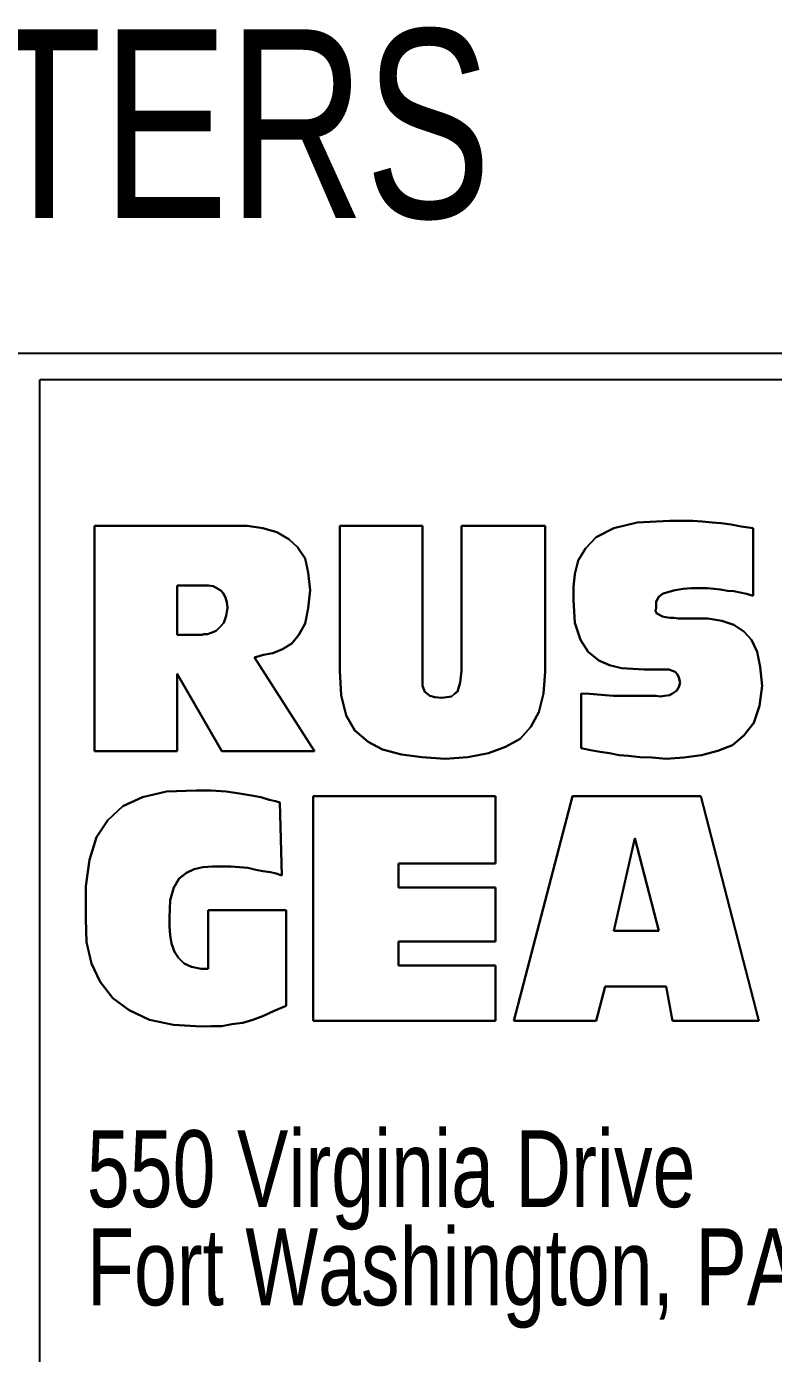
# Model space of a CAD drawing. Extents: x 6 to 553, y 4 to 428.
# Drawn here: x 453.8 to 481.03, y 46.65 to 95.05 of the extents above; entities that cross this region are included whole.
import ezdxf

# ---------------------------------------------------------------- set-up
doc = ezdxf.new("R2010")
doc.units = 0
doc.layers.get('0').update_dxf_attribs({"linetype": 'CONTINUOUS'})
doc.layers.add('TITLEBLOCK', color=250, linetype='CONTINUOUS')
doc.styles.add('SLDTEXTSTYLE0', font='TXT', dxfattribs={"width": 0.75})

# ---------------------------------------------------------------- blocks, each defined once
blk = doc.blocks.new('SW_NOTE_0')
at = {"layer": 'TITLEBLOCK', "color": 0, "char_height": 2.80308, "attachment_point": 1, "style": 'SLDTEXTSTYLE0'}
for s, insert in [('550 Virginia Drive', (0, 3.613)), ('Fort Washington, PA 19034', (0, 0.032))]:
    blk.add_mtext(s, dxfattribs=dict(at, insert=insert))

msp = doc.modelspace()

# ---------------------------------------------------------------- linework, layer by layer
at = {"layer": 'TITLEBLOCK'}
for p, q in [((544.32631, 83.12648), (278.6926, 83.12648)), ((454.28926, 12.58446), (454.28926, 82.15502)), ((544.32631, 82.15502), (454.28926, 82.15502)), ((477.24238, 77.02065), (476.07029, 76.9517)), ((477.67904, 77.02065), (477.24238, 77.02065)), ((478.09271, 77.02065), (477.67904, 77.02065)), ((478.43745, 76.99766), (478.09271, 77.02065)), ((478.80516, 76.9517), (478.43745, 76.99766)), ((461.20088, 76.83679), (456.28272, 76.83679)), ((456.28272, 76.83679), (456.28272, 68.6092)), ((461.84438, 76.83679), (461.20088, 76.83679)), ((462.41893, 76.74486), (461.84438, 76.83679)), ((462.92454, 76.60697), (462.41893, 76.74486)), ((463.3612, 76.35417), (462.92454, 76.60697)), ((468.2334, 76.83679), (465.22275, 76.83679)), ((465.22275, 76.83679), (465.22275, 71.55091)), ((468.2334, 71.39004), (468.2334, 76.83679)), ((472.71491, 76.83679), (469.65829, 76.83679)), ((469.65829, 76.83679), (469.65829, 71.55091)), ((472.71491, 71.50495), (472.71491, 76.83679)), ((475.21995, 76.74486), (474.57646, 76.42311)), ((476.07029, 76.9517), (475.21995, 76.74486)), ((479.12691, 76.92872), (478.80516, 76.9517)), ((479.49462, 76.88275), (479.12691, 76.92872)), ((479.86233, 76.81381), (479.49462, 76.88275)), ((480.29899, 76.74486), (479.86233, 76.81381)), ((480.29899, 74.28578), (480.29899, 76.74486)), ((463.68295, 76.0554), (463.3612, 76.35417)), ((463.95873, 75.64172), (463.68295, 76.0554)), ((474.18576, 76.00943), (473.90998, 75.57277)), ((474.57646, 76.42311), (474.18576, 76.00943)), ((464.07364, 75.13612), (463.95873, 75.64172)), ((473.90998, 75.57277), (473.79506, 75.06717)), ((464.14259, 74.49262), (464.07364, 75.13612)), ((473.79506, 75.06717), (473.7491, 74.60753)), ((459.29337, 74.65349), (460.25862, 74.65349)), ((459.29337, 72.86089), (459.29337, 74.65349)), ((460.25862, 74.65349), (460.44247, 74.65349)), ((460.44247, 74.65349), (460.60335, 74.63051)), ((460.60335, 74.63051), (460.74124, 74.56156)), ((460.74124, 74.56156), (460.90212, 74.46963)), ((473.7491, 74.60753), (473.7491, 74.1249)), ((477.44922, 74.49262), (477.74798, 74.53858)), ((477.74798, 74.53858), (478.04675, 74.56156)), ((478.04675, 74.56156), (478.39148, 74.56156)), ((478.39148, 74.56156), (478.6213, 74.56156)), ((478.6213, 74.56156), (478.8741, 74.53858)), ((478.8741, 74.53858), (479.10393, 74.5156)), ((460.90212, 74.46963), (460.97106, 74.37771)), ((460.97106, 74.37771), (461.06299, 74.21683)), ((461.06299, 74.21683), (461.10896, 74.05596)), ((461.10896, 74.05596), (461.13194, 73.84912)), ((464.07364, 73.82614), (464.14259, 74.49262)), ((473.7491, 74.1249), (473.79506, 73.29755)), ((476.75975, 74.07894), (476.85168, 74.23981)), ((476.75975, 73.84912), (476.75975, 74.07894)), ((476.85168, 74.23981), (476.98957, 74.35472)), ((476.98957, 74.35472), (477.21939, 74.42367)), ((477.21939, 74.42367), (477.44922, 74.49262)), ((479.10393, 74.5156), (479.35673, 74.46963)), ((479.35673, 74.46963), (479.58655, 74.44665)), ((479.58655, 74.44665), (479.81637, 74.40069)), ((479.81637, 74.40069), (480.04619, 74.35472)), ((480.04619, 74.35472), (480.29899, 74.28578)), ((461.13194, 73.84912), (461.08597, 73.55035)), ((463.95873, 73.27457), (464.07364, 73.82614)), ((476.73677, 73.73421), (476.75975, 73.84912)), ((476.78274, 73.64228), (476.73677, 73.73421)), ((476.85168, 73.59632), (476.78274, 73.64228)), ((476.98957, 73.52737), (476.85168, 73.59632)), ((460.85615, 73.13667), (460.71826, 72.99878)), ((460.99404, 73.29755), (460.85615, 73.13667)), ((461.08597, 73.55035), (460.99404, 73.29755)), ((463.72891, 72.86089), (463.95873, 73.27457)), ((473.79506, 73.29755), (474.0019, 72.67703)), ((477.10448, 73.50439), (476.98957, 73.52737)), ((477.26536, 73.48141), (477.10448, 73.50439)), ((477.40325, 73.48141), (477.26536, 73.48141)), ((477.56413, 73.45842), (477.40325, 73.48141)), ((478.06973, 73.45842), (477.56413, 73.45842)), ((478.64428, 73.45842), (478.06973, 73.45842)), ((479.14989, 73.3665), (478.64428, 73.45842)), ((479.58655, 73.2286), (479.14989, 73.3665)), ((479.95426, 72.9758), (479.58655, 73.2286)), ((460.21265, 72.86089), (459.29337, 72.86089)), ((460.25862, 72.88387), (460.21265, 72.86089)), ((460.39651, 72.88387), (460.25862, 72.88387)), ((460.5344, 72.92984), (460.39651, 72.88387)), ((460.71826, 72.99878), (460.5344, 72.92984)), ((463.47611, 72.53914), (463.72891, 72.86089)), ((474.0019, 72.67703), (474.27769, 72.24037)), ((480.23005, 72.67703), (479.95426, 72.9758)), ((480.43689, 72.24037), (480.23005, 72.67703)), ((462.12017, 72.03353), (462.44192, 72.12546)), ((462.44192, 72.12546), (462.78665, 72.19441)), ((462.78665, 72.19441), (463.13138, 72.3323)), ((463.13138, 72.3323), (463.47611, 72.53914)), ((474.27769, 72.24037), (474.66838, 71.91862)), ((480.5518, 71.6888), (480.43689, 72.24037)), ((464.30346, 68.6092), (462.12017, 72.03353)), ((474.66838, 71.91862), (475.05908, 71.75775)), ((475.05908, 71.75775), (475.49574, 71.64284)), ((475.49574, 71.64284), (475.90942, 71.61986)), ((480.62074, 70.99934), (480.5518, 71.6888)), ((459.29337, 68.6092), (459.29337, 71.436)), ((459.29337, 71.436), (460.9251, 68.6092)), ((465.22275, 71.55091), (465.26871, 70.65461)), ((468.2334, 71.27513), (468.2334, 71.39004)), ((468.2334, 71.13723), (468.2334, 71.27513)), ((469.63531, 71.32109), (469.61233, 71.11425)), ((469.65829, 71.55091), (469.63531, 71.32109)), ((472.64596, 70.72356), (472.71491, 71.50495)), ((475.90942, 71.61986), (476.32309, 71.59687)), ((476.32309, 71.59687), (476.85168, 71.59687)), ((476.85168, 71.59687), (476.96659, 71.59687)), ((476.96659, 71.59687), (477.10448, 71.59687)), ((477.10448, 71.59687), (477.21939, 71.59687)), ((477.21939, 71.59687), (477.35729, 71.55091)), ((477.35729, 71.55091), (477.44922, 71.50495)), ((477.44922, 71.50495), (477.54114, 71.41302)), ((477.54114, 71.41302), (477.58711, 71.29811)), ((477.58711, 71.29811), (477.63307, 71.11425)), ((468.2334, 70.99934), (468.2334, 71.13723)), ((468.32533, 70.78484), (468.2334, 70.99934)), ((468.50919, 70.63163), (468.32533, 70.78484)), ((469.40549, 70.70057), (469.29058, 70.60865)), ((469.5204, 70.7925), (469.40549, 70.70057)), ((469.56636, 70.95338), (469.5204, 70.7925)), ((469.61233, 71.11425), (469.56636, 70.95338)), ((472.48509, 70.03409), (472.64596, 70.72356)), ((474.32365, 70.70057), (474.02489, 70.72356)), ((474.02489, 70.72356), (474.02489, 68.72411)), ((474.62242, 70.67759), (474.32365, 70.70057)), ((474.8982, 70.65461), (474.62242, 70.67759)), ((477.35729, 70.72356), (477.24238, 70.65461)), ((477.49518, 70.81548), (477.35729, 70.72356)), ((477.58711, 70.95338), (477.49518, 70.81548)), ((477.63307, 71.11425), (477.58711, 70.95338)), ((480.52881, 70.26391), (480.62074, 70.99934)), ((465.26871, 70.65461), (465.45257, 69.91918)), ((468.69304, 70.58566), (468.50919, 70.63163)), ((468.94585, 70.56268), (468.69304, 70.58566)), ((469.1297, 70.58566), (468.94585, 70.56268)), ((469.29058, 70.60865), (469.1297, 70.58566)), ((475.19697, 70.63163), (474.8982, 70.65461)), ((475.49574, 70.63163), (475.19697, 70.63163)), ((475.84047, 70.63163), (475.49574, 70.63163)), ((476.20818, 70.63163), (475.84047, 70.63163)), ((476.64484, 70.63163), (476.20818, 70.63163)), ((476.75975, 70.63163), (476.64484, 70.63163)), ((476.92063, 70.60865), (476.75975, 70.63163)), ((477.05852, 70.63163), (476.92063, 70.60865)), ((477.24238, 70.65461), (477.05852, 70.63163)), ((480.32198, 69.6434), (480.52881, 70.26391)), ((465.45257, 69.91918), (465.77432, 69.36761)), ((472.18632, 69.50551), (472.48509, 70.03409)), ((465.77432, 69.36761), (466.25694, 68.95394)), ((471.79562, 69.06885), (472.18632, 69.50551)), ((479.95426, 69.18376), (480.32198, 69.6434)), ((466.25694, 68.95394), (466.78553, 68.67815)), ((470.64652, 68.54026), (471.26704, 68.77008)), ((471.26704, 68.77008), (471.79562, 69.06885)), ((479.012, 68.63219), (479.54059, 68.83902)), ((479.54059, 68.83902), (479.95426, 69.18376)), ((456.28272, 68.6092), (459.29337, 68.6092)), ((460.9251, 68.6092), (464.30346, 68.6092)), ((466.78553, 68.67815), (467.47499, 68.49429)), ((467.47499, 68.49429), (468.21042, 68.40237)), ((468.21042, 68.40237), (469.06076, 68.33342)), ((469.06076, 68.33342), (469.88811, 68.40237)), ((469.88811, 68.40237), (470.64652, 68.54026)), ((474.02489, 68.72411), (474.36962, 68.65517)), ((474.36962, 68.65517), (474.71435, 68.58622)), ((474.71435, 68.58622), (475.05908, 68.54026)), ((475.05908, 68.54026), (475.40381, 68.47131)), ((475.40381, 68.47131), (475.74854, 68.44833)), ((475.74854, 68.44833), (476.16222, 68.40237)), ((476.16222, 68.40237), (476.59888, 68.37938)), ((476.59888, 68.37938), (477.12747, 68.33342)), ((477.12747, 68.33342), (477.77096, 68.37938)), ((477.77096, 68.37938), (478.41446, 68.47131)), ((478.41446, 68.47131), (479.012, 68.63219)), ((458.02936, 66.93151), (457.31691, 66.60976)), ((458.90268, 67.13835), (458.02936, 66.93151)), ((459.98283, 67.18431), (458.90268, 67.13835)), ((460.5344, 67.18431), (459.98283, 67.18431)), ((461.08597, 67.13835), (460.5344, 67.18431)), ((461.5686, 67.0694), (461.08597, 67.13835)), ((462.00526, 67.00046), (461.5686, 67.0694)), ((462.34999, 66.93151), (462.00526, 67.00046)), ((462.64875, 66.83958), (462.34999, 66.93151)), ((462.87858, 66.79362), (462.64875, 66.83958)), ((470.89932, 66.97748), (464.2575, 66.97748)), ((464.2575, 66.97748), (464.2575, 58.77287)), ((470.89932, 64.51839), (470.89932, 66.97748)), ((473.70314, 66.97748), (471.5658, 58.77287)), ((478.39148, 66.97748), (473.70314, 66.97748)), ((480.50583, 58.77287), (478.39148, 66.97748)), ((457.31691, 66.60976), (456.76534, 66.10416)), ((463.03945, 66.74766), (462.87858, 66.79362)), ((463.1084, 64.08173), (463.03945, 66.74766)), ((456.76534, 66.10416), (456.35166, 65.48364)), ((456.35166, 65.48364), (456.09886, 64.65629)), ((475.21995, 62.05931), (475.97836, 65.43768)), ((475.97836, 65.43768), (476.85168, 62.05931)), ((456.09886, 64.65629), (455.96097, 63.69104)), ((459.91389, 64.31155), (460.23564, 64.3805)), ((460.23564, 64.3805), (460.58037, 64.40348)), ((460.58037, 64.40348), (460.9251, 64.40348)), ((460.9251, 64.40348), (461.24685, 64.40348)), ((461.24685, 64.40348), (461.5686, 64.3805)), ((461.5686, 64.3805), (461.86736, 64.35752)), ((467.36008, 64.51839), (470.89932, 64.51839)), ((467.36008, 63.64507), (467.36008, 64.51839)), ((459.17846, 63.64507), (459.36232, 63.96682)), ((459.36232, 63.96682), (459.6381, 64.17366)), ((459.6381, 64.17366), (459.91389, 64.31155)), ((461.86736, 64.35752), (462.16613, 64.28857)), ((462.16613, 64.28857), (462.41893, 64.24261)), ((462.41893, 64.24261), (462.69472, 64.19664)), ((462.69472, 64.19664), (462.90156, 64.15068)), ((462.90156, 64.15068), (463.1084, 64.08173)), ((455.96097, 63.69104), (455.96097, 62.49597)), ((459.04057, 63.18543), (459.17846, 63.64507)), ((470.89932, 63.64507), (467.36008, 63.64507)), ((470.89932, 61.66862), (470.89932, 63.64507)), ((459.01759, 62.54193), (459.04057, 63.18543)), ((455.96097, 62.49597), (455.98395, 61.64563)), ((459.01759, 62.22019), (459.01759, 62.54193)), ((463.26927, 62.81772), (460.41949, 62.81772)), ((460.41949, 62.81772), (460.41949, 60.68039)), ((463.26927, 59.32444), (463.26927, 62.81772)), ((459.04057, 61.89844), (459.01759, 62.22019)), ((476.85168, 62.05931), (475.21995, 62.05931)), ((455.98395, 61.64563), (456.16781, 60.86424)), ((459.08653, 61.59967), (459.04057, 61.89844)), ((459.20144, 61.3009), (459.08653, 61.59967)), ((467.36008, 60.7953), (467.36008, 61.66862)), ((467.36008, 61.66862), (470.89932, 61.66862)), ((459.33933, 61.07108), (459.20144, 61.3009)), ((459.54617, 60.86424), (459.33933, 61.07108)), ((456.16781, 60.86424), (456.48956, 60.19776)), ((459.82196, 60.74933), (459.54617, 60.86424)), ((460.16669, 60.68039), (459.82196, 60.74933)), ((460.41949, 60.68039), (460.16669, 60.68039)), ((470.89932, 60.7953), (467.36008, 60.7953)), ((470.89932, 58.77287), (470.89932, 60.7953)), ((456.48956, 60.19776), (456.9492, 59.60023)), ((474.57646, 58.77287), (474.8982, 60.03689)), ((474.8982, 60.03689), (477.12747, 60.03689)), ((477.12747, 60.03689), (477.35729, 58.77287)), ((456.9492, 59.60023), (457.54673, 59.16357)), ((457.54673, 59.16357), (458.28216, 58.81884)), ((462.44192, 58.95673), (462.83261, 59.14059)), ((462.83261, 59.14059), (463.26927, 59.32444)), ((458.28216, 58.81884), (459.15548, 58.63498)), ((459.15548, 58.63498), (460.16669, 58.56603)), ((460.16669, 58.56603), (460.5344, 58.58902)), ((460.5344, 58.58902), (460.9251, 58.58902)), ((460.9251, 58.58902), (461.29281, 58.65796)), ((461.29281, 58.65796), (461.68351, 58.70393)), ((461.68351, 58.70393), (462.05122, 58.81884)), ((462.05122, 58.81884), (462.44192, 58.95673)), ((464.2575, 58.77287), (470.89932, 58.77287)), ((471.5658, 58.77287), (474.57646, 58.77287)), ((477.35729, 58.77287), (480.50583, 58.77287))]:
    msp.add_line(p, q, dxfattribs=at)
at = {"layer": 'TITLEBLOCK', "color": 176}
for p, q in [((476.07029, 76.9517), (477.24238, 77.02065)), ((476.07029, 76.9517), (477.24238, 77.02065)), ((477.24238, 77.02065), (477.67904, 77.02065)), ((477.24238, 77.02065), (477.67904, 77.02065)), ((477.67904, 77.02065), (478.09271, 77.02065)), ((477.67904, 77.02065), (478.09271, 77.02065)), ((478.09271, 77.02065), (478.43745, 76.99766)), ((478.09271, 77.02065), (478.43745, 76.99766)), ((478.43745, 76.99766), (478.80516, 76.9517)), ((478.43745, 76.99766), (478.80516, 76.9517)), ((456.28272, 68.6092), (456.28272, 76.83679)), ((456.28272, 76.83679), (461.20088, 76.83679)), ((456.28272, 68.6092), (456.28272, 76.83679)), ((456.28272, 76.83679), (461.20088, 76.83679)), ((461.20088, 76.83679), (461.84438, 76.83679)), ((461.20088, 76.83679), (461.84438, 76.83679)), ((461.84438, 76.83679), (462.41893, 76.74486)), ((461.84438, 76.83679), (462.41893, 76.74486)), ((462.41893, 76.74486), (462.92454, 76.60697)), ((462.41893, 76.74486), (462.92454, 76.60697)), ((462.92454, 76.60697), (463.3612, 76.35417)), ((462.92454, 76.60697), (463.3612, 76.35417)), ((465.22275, 71.55091), (465.22275, 76.83679)), ((465.22275, 76.83679), (468.2334, 76.83679)), ((465.22275, 71.55091), (465.22275, 76.83679)), ((465.22275, 76.83679), (468.2334, 76.83679)), ((468.2334, 76.83679), (468.2334, 71.39004)), ((468.2334, 76.83679), (468.2334, 71.39004)), ((469.65829, 71.55091), (469.65829, 76.83679)), ((469.65829, 76.83679), (472.71491, 76.83679)), ((469.65829, 71.55091), (469.65829, 76.83679)), ((469.65829, 76.83679), (472.71491, 76.83679)), ((472.71491, 76.83679), (472.71491, 71.50495)), ((472.71491, 76.83679), (472.71491, 71.50495)), ((474.57646, 76.42311), (475.21995, 76.74486)), ((474.57646, 76.42311), (475.21995, 76.74486)), ((475.21995, 76.74486), (476.07029, 76.9517)), ((475.21995, 76.74486), (476.07029, 76.9517)), ((478.80516, 76.9517), (479.12691, 76.92872)), ((478.80516, 76.9517), (479.12691, 76.92872)), ((479.12691, 76.92872), (479.49462, 76.88275)), ((479.12691, 76.92872), (479.49462, 76.88275)), ((479.49462, 76.88275), (479.86233, 76.81381)), ((479.49462, 76.88275), (479.86233, 76.81381)), ((479.86233, 76.81381), (480.29899, 76.74486)), ((479.86233, 76.81381), (480.29899, 76.74486)), ((480.29899, 76.74486), (480.29899, 74.28578)), ((480.29899, 76.74486), (480.29899, 74.28578)), ((463.3612, 76.35417), (463.68295, 76.0554)), ((463.3612, 76.35417), (463.68295, 76.0554)), ((463.68295, 76.0554), (463.95873, 75.64172)), ((463.68295, 76.0554), (463.95873, 75.64172)), ((473.90998, 75.57277), (474.18576, 76.00943)), ((473.90998, 75.57277), (474.18576, 76.00943)), ((474.18576, 76.00943), (474.57646, 76.42311)), ((474.18576, 76.00943), (474.57646, 76.42311)), ((463.95873, 75.64172), (464.07364, 75.13612)), ((463.95873, 75.64172), (464.07364, 75.13612)), ((473.79506, 75.06717), (473.90998, 75.57277)), ((473.79506, 75.06717), (473.90998, 75.57277)), ((464.07364, 75.13612), (464.14259, 74.49262)), ((464.07364, 75.13612), (464.14259, 74.49262)), ((473.7491, 74.60753), (473.79506, 75.06717)), ((473.7491, 74.60753), (473.79506, 75.06717)), ((459.29337, 74.65349), (459.29337, 72.86089)), ((460.25862, 74.65349), (459.29337, 74.65349)), ((459.29337, 74.65349), (459.29337, 72.86089)), ((460.25862, 74.65349), (459.29337, 74.65349)), ((460.44247, 74.65349), (460.25862, 74.65349)), ((460.44247, 74.65349), (460.25862, 74.65349)), ((460.60335, 74.63051), (460.44247, 74.65349)), ((460.60335, 74.63051), (460.44247, 74.65349)), ((460.74124, 74.56156), (460.60335, 74.63051)), ((460.74124, 74.56156), (460.60335, 74.63051)), ((460.90212, 74.46963), (460.74124, 74.56156)), ((460.90212, 74.46963), (460.74124, 74.56156)), ((473.7491, 74.1249), (473.7491, 74.60753)), ((473.7491, 74.1249), (473.7491, 74.60753)), ((477.74798, 74.53858), (477.44922, 74.49262)), ((477.74798, 74.53858), (477.44922, 74.49262)), ((478.04675, 74.56156), (477.74798, 74.53858)), ((478.04675, 74.56156), (477.74798, 74.53858)), ((478.39148, 74.56156), (478.04675, 74.56156)), ((478.39148, 74.56156), (478.04675, 74.56156)), ((478.6213, 74.56156), (478.39148, 74.56156)), ((478.6213, 74.56156), (478.39148, 74.56156)), ((478.8741, 74.53858), (478.6213, 74.56156)), ((478.8741, 74.53858), (478.6213, 74.56156)), ((479.10393, 74.5156), (478.8741, 74.53858)), ((479.10393, 74.5156), (478.8741, 74.53858)), ((460.97106, 74.37771), (460.90212, 74.46963)), ((460.97106, 74.37771), (460.90212, 74.46963)), ((461.06299, 74.21683), (460.97106, 74.37771)), ((461.06299, 74.21683), (460.97106, 74.37771)), ((461.10896, 74.05596), (461.06299, 74.21683)), ((461.10896, 74.05596), (461.06299, 74.21683)), ((461.13194, 73.84912), (461.10896, 74.05596)), ((461.13194, 73.84912), (461.10896, 74.05596)), ((464.14259, 74.49262), (464.07364, 73.82614)), ((464.14259, 74.49262), (464.07364, 73.82614)), ((473.79506, 73.29755), (473.7491, 74.1249)), ((473.79506, 73.29755), (473.7491, 74.1249)), ((476.85168, 74.23981), (476.75975, 74.07894)), ((476.85168, 74.23981), (476.75975, 74.07894)), ((476.75975, 74.07894), (476.75975, 73.84912)), ((476.75975, 74.07894), (476.75975, 73.84912)), ((476.98957, 74.35472), (476.85168, 74.23981)), ((476.98957, 74.35472), (476.85168, 74.23981)), ((477.21939, 74.42367), (476.98957, 74.35472)), ((477.21939, 74.42367), (476.98957, 74.35472)), ((477.44922, 74.49262), (477.21939, 74.42367)), ((477.44922, 74.49262), (477.21939, 74.42367)), ((479.35673, 74.46963), (479.10393, 74.5156)), ((479.35673, 74.46963), (479.10393, 74.5156)), ((479.58655, 74.44665), (479.35673, 74.46963)), ((479.58655, 74.44665), (479.35673, 74.46963)), ((479.81637, 74.40069), (479.58655, 74.44665)), ((479.81637, 74.40069), (479.58655, 74.44665)), ((480.04619, 74.35472), (479.81637, 74.40069)), ((480.04619, 74.35472), (479.81637, 74.40069)), ((480.29899, 74.28578), (480.04619, 74.35472)), ((480.29899, 74.28578), (480.04619, 74.35472)), ((461.08597, 73.55035), (461.13194, 73.84912)), ((461.08597, 73.55035), (461.13194, 73.84912)), ((464.07364, 73.82614), (463.95873, 73.27457)), ((464.07364, 73.82614), (463.95873, 73.27457)), ((476.75975, 73.84912), (476.73677, 73.73421)), ((476.75975, 73.84912), (476.73677, 73.73421)), ((476.73677, 73.73421), (476.78274, 73.64228)), ((476.73677, 73.73421), (476.78274, 73.64228)), ((476.78274, 73.64228), (476.85168, 73.59632)), ((476.78274, 73.64228), (476.85168, 73.59632)), ((476.85168, 73.59632), (476.98957, 73.52737)), ((476.85168, 73.59632), (476.98957, 73.52737)), ((460.71826, 72.99878), (460.85615, 73.13667)), ((460.71826, 72.99878), (460.85615, 73.13667)), ((460.85615, 73.13667), (460.99404, 73.29755)), ((460.85615, 73.13667), (460.99404, 73.29755)), ((460.99404, 73.29755), (461.08597, 73.55035)), ((460.99404, 73.29755), (461.08597, 73.55035)), ((463.95873, 73.27457), (463.72891, 72.86089)), ((463.95873, 73.27457), (463.72891, 72.86089)), ((474.0019, 72.67703), (473.79506, 73.29755)), ((474.0019, 72.67703), (473.79506, 73.29755)), ((476.98957, 73.52737), (477.10448, 73.50439)), ((476.98957, 73.52737), (477.10448, 73.50439)), ((477.10448, 73.50439), (477.26536, 73.48141)), ((477.10448, 73.50439), (477.26536, 73.48141)), ((477.26536, 73.48141), (477.40325, 73.48141)), ((477.26536, 73.48141), (477.40325, 73.48141)), ((477.40325, 73.48141), (477.56413, 73.45842)), ((477.40325, 73.48141), (477.56413, 73.45842)), ((477.56413, 73.45842), (478.06973, 73.45842)), ((477.56413, 73.45842), (478.06973, 73.45842)), ((478.06973, 73.45842), (478.64428, 73.45842)), ((478.06973, 73.45842), (478.64428, 73.45842)), ((478.64428, 73.45842), (479.14989, 73.3665)), ((478.64428, 73.45842), (479.14989, 73.3665)), ((479.14989, 73.3665), (479.58655, 73.2286)), ((479.14989, 73.3665), (479.58655, 73.2286)), ((479.58655, 73.2286), (479.95426, 72.9758)), ((479.58655, 73.2286), (479.95426, 72.9758)), ((459.29337, 72.86089), (460.21265, 72.86089)), ((459.29337, 72.86089), (460.21265, 72.86089)), ((460.21265, 72.86089), (460.25862, 72.88387)), ((460.21265, 72.86089), (460.25862, 72.88387)), ((460.25862, 72.88387), (460.39651, 72.88387)), ((460.25862, 72.88387), (460.39651, 72.88387)), ((460.39651, 72.88387), (460.5344, 72.92984)), ((460.39651, 72.88387), (460.5344, 72.92984)), ((460.5344, 72.92984), (460.71826, 72.99878)), ((460.5344, 72.92984), (460.71826, 72.99878)), ((463.72891, 72.86089), (463.47611, 72.53914)), ((463.72891, 72.86089), (463.47611, 72.53914)), ((474.27769, 72.24037), (474.0019, 72.67703)), ((474.27769, 72.24037), (474.0019, 72.67703)), ((479.95426, 72.9758), (480.23005, 72.67703)), ((479.95426, 72.9758), (480.23005, 72.67703)), ((480.23005, 72.67703), (480.43689, 72.24037)), ((480.23005, 72.67703), (480.43689, 72.24037)), ((462.44192, 72.12546), (462.12017, 72.03353)), ((462.44192, 72.12546), (462.12017, 72.03353)), ((462.78665, 72.19441), (462.44192, 72.12546)), ((462.78665, 72.19441), (462.44192, 72.12546)), ((463.13138, 72.3323), (462.78665, 72.19441)), ((463.13138, 72.3323), (462.78665, 72.19441)), ((463.47611, 72.53914), (463.13138, 72.3323)), ((463.47611, 72.53914), (463.13138, 72.3323)), ((474.66838, 71.91862), (474.27769, 72.24037)), ((474.66838, 71.91862), (474.27769, 72.24037)), ((480.43689, 72.24037), (480.5518, 71.6888)), ((480.43689, 72.24037), (480.5518, 71.6888)), ((462.12017, 72.03353), (464.30346, 68.6092)), ((462.12017, 72.03353), (464.30346, 68.6092)), ((475.05908, 71.75775), (474.66838, 71.91862)), ((475.05908, 71.75775), (474.66838, 71.91862)), ((475.49574, 71.64284), (475.05908, 71.75775)), ((475.49574, 71.64284), (475.05908, 71.75775)), ((475.90942, 71.61986), (475.49574, 71.64284)), ((475.90942, 71.61986), (475.49574, 71.64284)), ((480.5518, 71.6888), (480.62074, 70.99934)), ((480.5518, 71.6888), (480.62074, 70.99934)), ((460.9251, 68.6092), (459.29337, 71.436)), ((459.29337, 71.436), (459.29337, 68.6092)), ((460.9251, 68.6092), (459.29337, 71.436)), ((459.29337, 71.436), (459.29337, 68.6092)), ((465.26871, 70.65461), (465.22275, 71.55091)), ((465.26871, 70.65461), (465.22275, 71.55091)), ((468.2334, 71.39004), (468.2334, 71.27513)), ((468.2334, 71.39004), (468.2334, 71.27513)), ((468.2334, 71.27513), (468.2334, 71.13723)), ((468.2334, 71.27513), (468.2334, 71.13723)), ((469.61233, 71.11425), (469.63531, 71.32109)), ((469.61233, 71.11425), (469.63531, 71.32109)), ((469.63531, 71.32109), (469.65829, 71.55091)), ((469.63531, 71.32109), (469.65829, 71.55091)), ((472.71491, 71.50495), (472.64596, 70.72356)), ((472.71491, 71.50495), (472.64596, 70.72356)), ((476.32309, 71.59687), (475.90942, 71.61986)), ((476.32309, 71.59687), (475.90942, 71.61986)), ((476.85168, 71.59687), (476.32309, 71.59687)), ((476.85168, 71.59687), (476.32309, 71.59687)), ((476.96659, 71.59687), (476.85168, 71.59687)), ((476.96659, 71.59687), (476.85168, 71.59687)), ((477.10448, 71.59687), (476.96659, 71.59687)), ((477.10448, 71.59687), (476.96659, 71.59687)), ((477.21939, 71.59687), (477.10448, 71.59687)), ((477.21939, 71.59687), (477.10448, 71.59687)), ((477.35729, 71.55091), (477.21939, 71.59687)), ((477.35729, 71.55091), (477.21939, 71.59687)), ((477.44922, 71.50495), (477.35729, 71.55091)), ((477.44922, 71.50495), (477.35729, 71.55091)), ((477.54114, 71.41302), (477.44922, 71.50495)), ((477.54114, 71.41302), (477.44922, 71.50495)), ((477.58711, 71.29811), (477.54114, 71.41302)), ((477.58711, 71.29811), (477.54114, 71.41302)), ((477.63307, 71.11425), (477.58711, 71.29811)), ((477.63307, 71.11425), (477.58711, 71.29811)), ((468.2334, 71.13723), (468.2334, 70.99934)), ((468.2334, 71.13723), (468.2334, 70.99934)), ((468.2334, 70.99934), (468.30235, 70.83847)), ((468.2334, 70.99934), (468.30235, 70.83847)), ((468.30235, 70.83847), (468.37129, 70.74654)), ((468.30235, 70.83847), (468.37129, 70.74654)), ((468.37129, 70.74654), (468.50919, 70.63163)), ((468.37129, 70.74654), (468.50919, 70.63163)), ((469.29058, 70.60865), (469.40549, 70.70057)), ((469.29058, 70.60865), (469.40549, 70.70057)), ((469.40549, 70.70057), (469.5204, 70.7925)), ((469.40549, 70.70057), (469.5204, 70.7925)), ((469.5204, 70.7925), (469.56636, 70.95338)), ((469.5204, 70.7925), (469.56636, 70.95338)), ((469.56636, 70.95338), (469.61233, 71.11425)), ((469.56636, 70.95338), (469.61233, 71.11425)), ((472.64596, 70.72356), (472.48509, 70.03409)), ((472.64596, 70.72356), (472.48509, 70.03409)), ((474.02489, 68.72411), (474.02489, 70.72356)), ((474.02489, 70.72356), (474.32365, 70.70057)), ((474.02489, 68.72411), (474.02489, 70.72356)), ((474.02489, 70.72356), (474.32365, 70.70057)), ((474.32365, 70.70057), (474.62242, 70.67759)), ((474.32365, 70.70057), (474.62242, 70.67759)), ((474.62242, 70.67759), (474.8982, 70.65461)), ((474.62242, 70.67759), (474.8982, 70.65461)), ((477.24238, 70.65461), (477.35729, 70.72356)), ((477.24238, 70.65461), (477.35729, 70.72356)), ((477.35729, 70.72356), (477.49518, 70.81548)), ((477.35729, 70.72356), (477.49518, 70.81548)), ((477.49518, 70.81548), (477.58711, 70.95338)), ((477.49518, 70.81548), (477.58711, 70.95338)), ((477.58711, 70.95338), (477.63307, 71.11425)), ((477.58711, 70.95338), (477.63307, 71.11425)), ((480.62074, 70.99934), (480.52881, 70.26391)), ((480.62074, 70.99934), (480.52881, 70.26391)), ((465.45257, 69.91918), (465.26871, 70.65461)), ((465.45257, 69.91918), (465.26871, 70.65461)), ((468.50919, 70.63163), (468.69304, 70.58566)), ((468.50919, 70.63163), (468.69304, 70.58566)), ((468.69304, 70.58566), (468.94585, 70.56268)), ((468.69304, 70.58566), (468.94585, 70.56268)), ((468.94585, 70.56268), (469.1297, 70.58566)), ((468.94585, 70.56268), (469.1297, 70.58566)), ((469.1297, 70.58566), (469.29058, 70.60865)), ((469.1297, 70.58566), (469.29058, 70.60865)), ((474.8982, 70.65461), (475.19697, 70.63163)), ((474.8982, 70.65461), (475.19697, 70.63163)), ((475.19697, 70.63163), (475.49574, 70.63163)), ((475.19697, 70.63163), (475.49574, 70.63163)), ((475.49574, 70.63163), (475.84047, 70.63163)), ((475.49574, 70.63163), (475.84047, 70.63163)), ((475.84047, 70.63163), (476.20818, 70.63163)), ((475.84047, 70.63163), (476.20818, 70.63163)), ((476.20818, 70.63163), (476.64484, 70.63163)), ((476.20818, 70.63163), (476.64484, 70.63163)), ((476.64484, 70.63163), (476.75975, 70.63163)), ((476.64484, 70.63163), (476.75975, 70.63163)), ((476.75975, 70.63163), (476.92063, 70.60865)), ((476.75975, 70.63163), (476.92063, 70.60865)), ((476.92063, 70.60865), (477.05852, 70.63163)), ((476.92063, 70.60865), (477.05852, 70.63163)), ((477.05852, 70.63163), (477.24238, 70.65461)), ((477.05852, 70.63163), (477.24238, 70.65461)), ((480.52881, 70.26391), (480.32198, 69.6434)), ((480.52881, 70.26391), (480.32198, 69.6434)), ((465.77432, 69.36761), (465.45257, 69.91918)), ((465.77432, 69.36761), (465.45257, 69.91918)), ((472.48509, 70.03409), (472.18632, 69.50551)), ((472.48509, 70.03409), (472.18632, 69.50551)), ((466.25694, 68.95394), (465.77432, 69.36761)), ((466.25694, 68.95394), (465.77432, 69.36761)), ((472.18632, 69.50551), (471.79562, 69.06885)), ((472.18632, 69.50551), (471.79562, 69.06885)), ((480.32198, 69.6434), (479.95426, 69.18376)), ((480.32198, 69.6434), (479.95426, 69.18376)), ((466.78553, 68.67815), (466.25694, 68.95394)), ((466.78553, 68.67815), (466.25694, 68.95394)), ((471.26704, 68.77008), (470.64652, 68.54026)), ((471.26704, 68.77008), (470.64652, 68.54026)), ((471.79562, 69.06885), (471.26704, 68.77008)), ((471.79562, 69.06885), (471.26704, 68.77008)), ((479.54059, 68.83902), (479.012, 68.63219)), ((479.54059, 68.83902), (479.012, 68.63219)), ((479.95426, 69.18376), (479.54059, 68.83902)), ((479.95426, 69.18376), (479.54059, 68.83902)), ((459.29337, 68.6092), (456.28272, 68.6092)), ((459.29337, 68.6092), (456.28272, 68.6092)), ((464.30346, 68.6092), (460.9251, 68.6092)), ((464.30346, 68.6092), (460.9251, 68.6092)), ((467.47499, 68.49429), (466.78553, 68.67815)), ((467.47499, 68.49429), (466.78553, 68.67815)), ((468.21042, 68.40237), (467.47499, 68.49429)), ((468.21042, 68.40237), (467.47499, 68.49429)), ((469.06076, 68.33342), (468.21042, 68.40237)), ((469.06076, 68.33342), (468.21042, 68.40237)), ((469.88811, 68.40237), (469.06076, 68.33342)), ((469.88811, 68.40237), (469.06076, 68.33342)), ((470.64652, 68.54026), (469.88811, 68.40237)), ((470.64652, 68.54026), (469.88811, 68.40237)), ((474.36962, 68.65517), (474.02489, 68.72411)), ((474.36962, 68.65517), (474.02489, 68.72411)), ((474.71435, 68.58622), (474.36962, 68.65517)), ((474.71435, 68.58622), (474.36962, 68.65517)), ((475.05908, 68.54026), (474.71435, 68.58622)), ((475.05908, 68.54026), (474.71435, 68.58622)), ((475.40381, 68.47131), (475.05908, 68.54026)), ((475.40381, 68.47131), (475.05908, 68.54026)), ((475.74854, 68.44833), (475.40381, 68.47131)), ((475.74854, 68.44833), (475.40381, 68.47131)), ((476.16222, 68.40237), (475.74854, 68.44833)), ((476.16222, 68.40237), (475.74854, 68.44833)), ((476.59888, 68.37938), (476.16222, 68.40237)), ((476.59888, 68.37938), (476.16222, 68.40237)), ((477.12747, 68.33342), (476.59888, 68.37938)), ((477.12747, 68.33342), (476.59888, 68.37938)), ((477.77096, 68.37938), (477.12747, 68.33342)), ((477.77096, 68.37938), (477.12747, 68.33342)), ((478.41446, 68.47131), (477.77096, 68.37938)), ((478.41446, 68.47131), (477.77096, 68.37938)), ((479.012, 68.63219), (478.41446, 68.47131)), ((479.012, 68.63219), (478.41446, 68.47131)), ((457.31691, 66.60976), (458.02936, 66.93151)), ((457.31691, 66.60976), (458.02936, 66.93151)), ((458.02936, 66.93151), (458.90268, 67.13835)), ((458.02936, 66.93151), (458.90268, 67.13835)), ((458.90268, 67.13835), (459.98283, 67.18431)), ((458.90268, 67.13835), (459.98283, 67.18431)), ((459.98283, 67.18431), (460.5344, 67.18431)), ((459.98283, 67.18431), (460.5344, 67.18431)), ((460.5344, 67.18431), (461.08597, 67.13835)), ((460.5344, 67.18431), (461.08597, 67.13835)), ((461.08597, 67.13835), (461.5686, 67.0694)), ((461.08597, 67.13835), (461.5686, 67.0694)), ((461.5686, 67.0694), (462.00526, 67.00046)), ((461.5686, 67.0694), (462.00526, 67.00046)), ((462.00526, 67.00046), (462.34999, 66.93151)), ((462.00526, 67.00046), (462.34999, 66.93151)), ((462.34999, 66.93151), (462.64875, 66.83958)), ((462.34999, 66.93151), (462.64875, 66.83958)), ((462.64875, 66.83958), (462.87858, 66.79362)), ((462.64875, 66.83958), (462.87858, 66.79362)), ((464.2575, 58.77287), (464.2575, 66.97748)), ((464.2575, 66.97748), (470.89932, 66.97748)), ((464.2575, 58.77287), (464.2575, 66.97748)), ((464.2575, 66.97748), (470.89932, 66.97748)), ((470.89932, 66.97748), (470.89932, 64.51839)), ((470.89932, 66.97748), (470.89932, 64.51839)), ((471.5658, 58.77287), (473.70314, 66.97748)), ((471.5658, 58.77287), (473.70314, 66.97748)), ((473.70314, 66.97748), (478.39148, 66.97748)), ((473.70314, 66.97748), (478.39148, 66.97748)), ((478.39148, 66.97748), (480.50583, 58.77287)), ((478.39148, 66.97748), (480.50583, 58.77287)), ((456.76534, 66.10416), (457.31691, 66.60976)), ((456.76534, 66.10416), (457.31691, 66.60976)), ((462.87858, 66.79362), (463.03945, 66.74766)), ((462.87858, 66.79362), (463.03945, 66.74766)), ((463.03945, 66.74766), (463.1084, 64.08173)), ((463.03945, 66.74766), (463.1084, 64.08173)), ((456.35166, 65.48364), (456.76534, 66.10416)), ((456.35166, 65.48364), (456.76534, 66.10416)), ((456.09886, 64.65629), (456.35166, 65.48364)), ((456.09886, 64.65629), (456.35166, 65.48364)), ((475.97836, 65.43768), (475.21995, 62.05931)), ((475.97836, 65.43768), (475.21995, 62.05931)), ((476.85168, 62.05931), (475.97836, 65.43768)), ((476.85168, 62.05931), (475.97836, 65.43768)), ((455.96097, 63.69104), (456.09886, 64.65629)), ((455.96097, 63.69104), (456.09886, 64.65629)), ((460.23564, 64.3805), (459.91389, 64.31155)), ((460.23564, 64.3805), (459.91389, 64.31155)), ((460.58037, 64.40348), (460.23564, 64.3805)), ((460.58037, 64.40348), (460.23564, 64.3805)), ((460.9251, 64.40348), (460.58037, 64.40348)), ((460.9251, 64.40348), (460.58037, 64.40348)), ((461.24685, 64.40348), (460.9251, 64.40348)), ((461.24685, 64.40348), (460.9251, 64.40348)), ((461.5686, 64.3805), (461.24685, 64.40348)), ((461.5686, 64.3805), (461.24685, 64.40348)), ((461.86736, 64.35752), (461.5686, 64.3805)), ((461.86736, 64.35752), (461.5686, 64.3805)), ((470.89932, 64.51839), (467.36008, 64.51839)), ((467.36008, 64.51839), (467.36008, 63.64507)), ((470.89932, 64.51839), (467.36008, 64.51839)), ((467.36008, 64.51839), (467.36008, 63.64507)), ((459.36232, 63.96682), (459.17846, 63.64507)), ((459.36232, 63.96682), (459.17846, 63.64507)), ((459.6381, 64.17366), (459.36232, 63.96682)), ((459.6381, 64.17366), (459.36232, 63.96682)), ((459.91389, 64.31155), (459.6381, 64.17366)), ((459.91389, 64.31155), (459.6381, 64.17366)), ((462.16613, 64.28857), (461.86736, 64.35752)), ((462.16613, 64.28857), (461.86736, 64.35752)), ((462.41893, 64.24261), (462.16613, 64.28857)), ((462.41893, 64.24261), (462.16613, 64.28857)), ((462.69472, 64.19664), (462.41893, 64.24261)), ((462.69472, 64.19664), (462.41893, 64.24261)), ((462.90156, 64.15068), (462.69472, 64.19664)), ((462.90156, 64.15068), (462.69472, 64.19664)), ((463.1084, 64.08173), (462.90156, 64.15068)), ((463.1084, 64.08173), (462.90156, 64.15068)), ((455.96097, 62.49597), (455.96097, 63.69104)), ((455.96097, 62.49597), (455.96097, 63.69104)), ((459.17846, 63.64507), (459.04057, 63.18543)), ((459.17846, 63.64507), (459.04057, 63.18543)), ((467.36008, 63.64507), (470.89932, 63.64507)), ((467.36008, 63.64507), (470.89932, 63.64507)), ((470.89932, 63.64507), (470.89932, 61.66862)), ((470.89932, 63.64507), (470.89932, 61.66862)), ((459.04057, 63.18543), (459.01759, 62.54193)), ((459.04057, 63.18543), (459.01759, 62.54193)), ((455.98395, 61.64563), (455.96097, 62.49597)), ((455.98395, 61.64563), (455.96097, 62.49597)), ((459.01759, 62.54193), (459.01759, 62.22019)), ((459.01759, 62.54193), (459.01759, 62.22019)), ((460.41949, 60.68039), (460.41949, 62.81772)), ((460.41949, 62.81772), (463.26927, 62.81772)), ((460.41949, 60.68039), (460.41949, 62.81772)), ((460.41949, 62.81772), (463.26927, 62.81772)), ((463.26927, 62.81772), (463.26927, 59.32444)), ((463.26927, 62.81772), (463.26927, 59.32444)), ((459.01759, 62.22019), (459.04057, 61.89844)), ((459.01759, 62.22019), (459.04057, 61.89844)), ((475.21995, 62.05931), (476.85168, 62.05931)), ((475.21995, 62.05931), (476.85168, 62.05931)), ((456.16781, 60.86424), (455.98395, 61.64563)), ((456.16781, 60.86424), (455.98395, 61.64563)), ((459.04057, 61.89844), (459.08653, 61.59967)), ((459.04057, 61.89844), (459.08653, 61.59967)), ((459.08653, 61.59967), (459.20144, 61.3009)), ((459.08653, 61.59967), (459.20144, 61.3009)), ((470.89932, 61.66862), (467.36008, 61.66862)), ((467.36008, 61.66862), (467.36008, 60.7953)), ((470.89932, 61.66862), (467.36008, 61.66862)), ((467.36008, 61.66862), (467.36008, 60.7953)), ((459.20144, 61.3009), (459.33933, 61.07108)), ((459.20144, 61.3009), (459.33933, 61.07108)), ((459.33933, 61.07108), (459.54617, 60.86424)), ((459.33933, 61.07108), (459.54617, 60.86424)), ((456.48956, 60.19776), (456.16781, 60.86424)), ((456.48956, 60.19776), (456.16781, 60.86424)), ((459.54617, 60.86424), (459.82196, 60.74933)), ((459.54617, 60.86424), (459.82196, 60.74933)), ((459.82196, 60.74933), (460.16669, 60.68039)), ((459.82196, 60.74933), (460.16669, 60.68039)), ((460.16669, 60.68039), (460.41949, 60.68039)), ((460.16669, 60.68039), (460.41949, 60.68039)), ((467.36008, 60.7953), (470.89932, 60.7953)), ((467.36008, 60.7953), (470.89932, 60.7953)), ((470.89932, 60.7953), (470.89932, 58.77287)), ((470.89932, 60.7953), (470.89932, 58.77287)), ((456.9492, 59.60023), (456.48956, 60.19776)), ((456.9492, 59.60023), (456.48956, 60.19776)), ((474.8982, 60.03689), (474.57646, 58.77287)), ((474.8982, 60.03689), (474.57646, 58.77287)), ((477.12747, 60.03689), (474.8982, 60.03689)), ((477.12747, 60.03689), (474.8982, 60.03689)), ((477.35729, 58.77287), (477.12747, 60.03689)), ((477.35729, 58.77287), (477.12747, 60.03689)), ((457.54673, 59.16357), (456.9492, 59.60023)), ((457.54673, 59.16357), (456.9492, 59.60023)), ((458.28216, 58.81884), (457.54673, 59.16357)), ((458.28216, 58.81884), (457.54673, 59.16357)), ((462.83261, 59.14059), (462.44192, 58.95673)), ((462.83261, 59.14059), (462.44192, 58.95673)), ((463.26927, 59.32444), (462.83261, 59.14059)), ((463.26927, 59.32444), (462.83261, 59.14059)), ((459.15548, 58.63498), (458.28216, 58.81884)), ((459.15548, 58.63498), (458.28216, 58.81884)), ((460.16669, 58.56603), (459.15548, 58.63498)), ((460.16669, 58.56603), (459.15548, 58.63498)), ((460.5344, 58.58902), (460.16669, 58.56603)), ((460.5344, 58.58902), (460.16669, 58.56603)), ((460.9251, 58.58902), (460.5344, 58.58902)), ((460.9251, 58.58902), (460.5344, 58.58902)), ((461.29281, 58.65796), (460.9251, 58.58902)), ((461.29281, 58.65796), (460.9251, 58.58902)), ((461.68351, 58.70393), (461.29281, 58.65796)), ((461.68351, 58.70393), (461.29281, 58.65796)), ((462.05122, 58.81884), (461.68351, 58.70393)), ((462.05122, 58.81884), (461.68351, 58.70393)), ((462.44192, 58.95673), (462.05122, 58.81884)), ((462.44192, 58.95673), (462.05122, 58.81884)), ((470.89932, 58.77287), (464.2575, 58.77287)), ((470.89932, 58.77287), (464.2575, 58.77287)), ((474.57646, 58.77287), (471.5658, 58.77287)), ((474.57646, 58.77287), (471.5658, 58.77287)), ((480.50583, 58.77287), (477.35729, 58.77287)), ((480.50583, 58.77287), (477.35729, 58.77287))]:
    msp.add_line(p, q, dxfattribs=at)

# ---------------------------------------------------------------- block references
at = {"layer": 'TITLEBLOCK'}
msp.add_blockref('SW_NOTE_0', (456.00182, 51.17406), dxfattribs=at)

# ---------------------------------------------------------------- texts
at = {"color": 7, "linetype": 'CONTINUOUS', "insert": (340.00946, 94.9446), "char_height": 6.8791667, "attachment_point": 1, "style": 'SLDTEXTSTYLE0'}
msp.add_mtext('ALL DIMENSIONS ARE IN MILLIMETERS', dxfattribs=at)

doc.saveas('drawing.dxf')
